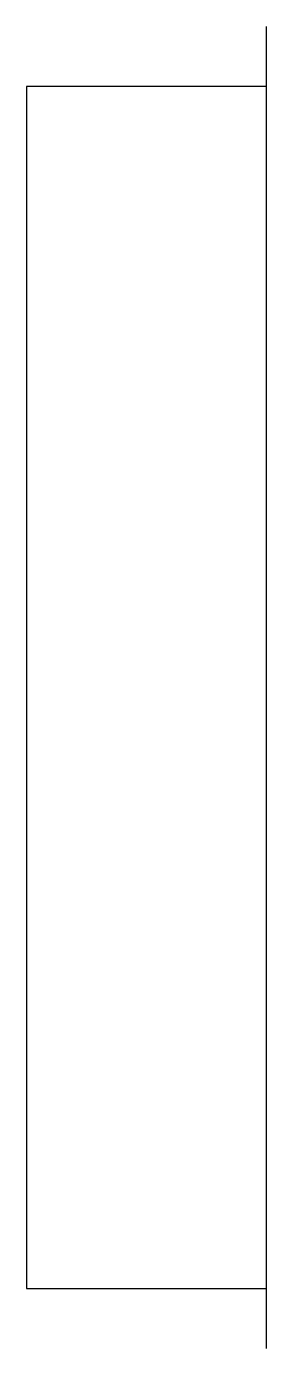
# Model space of a CAD drawing. Header units: millimetres. Extents: x -2904.374 to -2904.274, y 3744.209 to 3744.759.
import ezdxf

# ---------------------------------------------------------------- set-up
doc = ezdxf.new("R2010")
doc.units = ezdxf.units.MM
doc.layers.add('Ele_quadros', color=2, linetype='Continuous')

msp = doc.modelspace()

# ---------------------------------------------------------------- linework, layer by layer
at = {"layer": 'Ele_quadros', "color": 4}
msp.add_line((-2904.27399, 3744.20928), (-2904.27399, 3744.75928), dxfattribs=at)
at = {"layer": 'Ele_quadros', "color": 3}
for p, q in [((-2904.37399, 3744.73428), (-2904.37399, 3744.23428)), ((-2904.27399, 3744.73428), (-2904.37399, 3744.73428)), ((-2904.37399, 3744.23428), (-2904.27399, 3744.23428))]:
    msp.add_line(p, q, dxfattribs=at)

doc.saveas('drawing.dxf')
